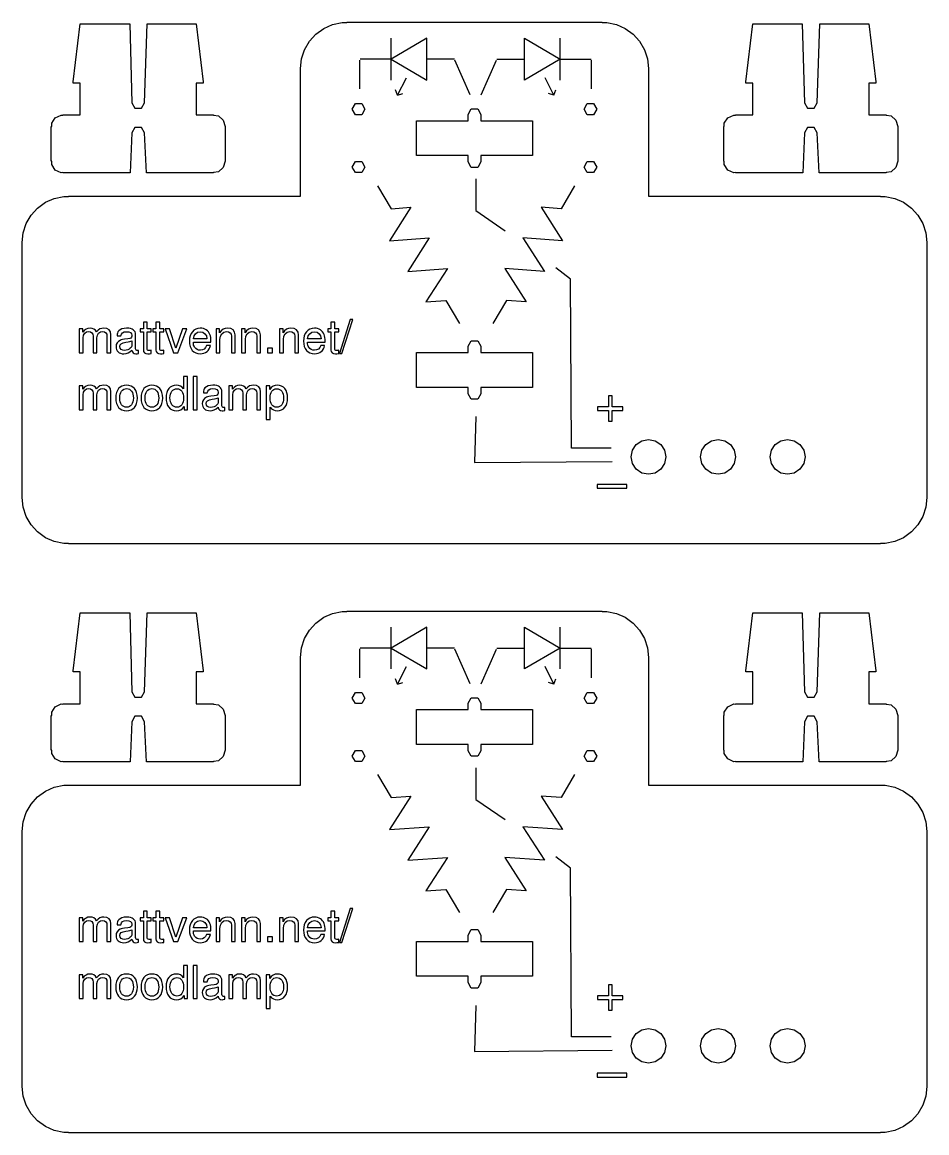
# Model space of a CAD drawing. Extents: x 11 to 174, y 91 to 289.
# Drawn here: x 11.1 to 89.1, y 192.8 to 288.6 of the extents above; entities that cross this region are included whole.
import ezdxf

# ---------------------------------------------------------------- set-up
doc = ezdxf.new("R2010")
doc.units = 0
doc.layers.add('Layer_1', color=7, linetype='CONTINUOUS')

msp = doc.modelspace()

# ---------------------------------------------------------------- linework, layer by layer
at = {"layer": 'Layer_1', "color": 7}
for points in [[(11.077781, 247.640584), (11.077781, 269.640596), (11.164782, 270.472587), (11.423783, 271.267579), (11.841782, 271.991592), (12.400782, 272.613581), (13.077783, 273.104592), (13.841781, 273.444588), (14.659782, 273.618589), (15.077781, 273.618589), (15.077781, 273.640602), (35.077782, 273.640588), (35.077782, 284.640589), (35.164782, 285.472588), (35.423782, 286.267588), (35.841782, 286.991587), (36.400782, 287.613588), (37.077782, 288.104587), (37.841782, 288.444589), (38.659782, 288.61859), (39.077782, 288.61859), (39.077782, 288.640575), (61.077782, 288.640589), (61.077782, 288.618604), (61.495782, 288.61859), (62.313782, 288.444589), (63.077782, 288.104587), (63.754782, 287.613588), (64.313782, 286.991587), (64.731782, 286.267588), (64.990782, 285.472588), (65.077782, 284.640589), (65.077782, 273.640588), (85.077783, 273.640588), (85.077783, 273.618575), (85.495782, 273.618589), (86.313783, 273.444588), (87.077781, 273.104592), (87.754782, 272.613581), (88.313782, 271.991592), (88.731781, 271.267579), (88.990782, 270.472587), (89.077783, 269.640596), (89.077783, 247.640584), (88.990782, 246.808592), (88.731781, 246.013601), (88.313782, 245.289588), (87.754782, 244.667598), (87.077781, 244.176588), (86.313783, 243.836595), (85.495782, 243.662577), (85.077783, 243.662577), (85.077783, 243.640563), (15.077781, 243.640592), (15.077781, 243.662605), (14.659782, 243.662577), (13.841781, 243.836595), (13.077783, 244.176588), (12.400782, 244.667598), (11.841782, 245.289588), (11.423783, 246.013601), (11.164782, 246.808592), (11.077781, 247.640584)], [(13.577782, 276.640588), (13.577782, 279.640587), (13.618783, 279.640587), (13.618783, 279.922589), (13.922781, 280.396587), (14.435782, 280.630589), (14.577782, 280.609592), (14.577782, 280.640588), (16.077782, 280.640588), (16.077782, 283.39059), (15.477781, 283.39059), (15.477781, 283.490589), (16.077782, 288.490588), (20.345781, 288.490588), (20.527783, 281.690587), (20.802781, 281.214589), (21.352781, 281.214589), (21.627781, 281.690587), (21.845781, 288.490588), (26.077782, 288.490588), (26.677782, 283.490589), (26.677782, 283.39059), (26.077782, 283.39059), (26.077782, 280.640588), (27.577782, 280.640588), (27.577782, 280.609589), (27.992782, 280.550587), (28.418782, 280.181588), (28.577782, 279.640587), (28.577782, 276.640588), (28.418782, 276.099587), (27.992782, 275.730588), (27.577782, 275.671589), (27.577782, 275.64059), (21.799781, 275.64059), (21.627781, 279.09059), (21.352781, 279.566589), (20.802781, 279.566589), (20.527783, 279.09059), (20.380782, 275.64059), (14.577782, 275.64059), (14.577782, 275.671589), (14.435782, 275.650592), (13.922781, 275.884588), (13.618783, 276.358588), (13.618783, 276.640588), (13.577782, 276.640588)], [(71.577782, 276.640588), (71.577782, 279.640587), (71.618782, 279.640587), (71.618782, 279.922589), (71.922782, 280.396587), (72.435782, 280.630589), (72.577782, 280.609592), (72.577782, 280.640588), (74.077782, 280.640588), (74.077782, 283.39059), (73.477782, 283.39059), (73.477782, 283.490589), (74.077782, 288.490588), (78.345784, 288.490588), (78.527783, 281.690587), (78.802783, 281.214589), (79.352783, 281.214589), (79.627781, 281.690587), (79.845783, 288.490588), (84.077782, 288.490588), (84.677783, 283.490589), (84.677783, 283.39059), (84.077782, 283.39059), (84.077782, 280.640588), (85.577782, 280.640588), (85.577782, 280.609589), (85.992781, 280.550587), (86.418781, 280.181588), (86.577782, 279.640587), (86.577782, 276.640588), (86.418781, 276.099587), (85.992781, 275.730588), (85.577782, 275.671589), (85.577782, 275.64059), (79.800783, 275.64059), (79.627781, 279.09059), (79.352783, 279.566589), (78.802783, 279.566589), (78.527783, 279.09059), (78.380782, 275.64059), (72.577782, 275.64059), (72.577782, 275.671589), (72.435782, 275.650592), (71.922782, 275.884588), (71.618782, 276.358588), (71.618782, 276.640588), (71.577782, 276.640588)], [(39.527782, 281.14059), (39.802782, 281.616589), (40.352782, 281.616589), (40.627782, 281.14059), (40.352782, 280.664588), (39.802782, 280.664588), (39.527782, 281.14059)], [(45.077782, 277.140589), (45.077782, 280.140589), (49.527782, 280.140589), (49.527782, 280.690589), (49.802782, 281.166588), (50.352782, 281.166588), (50.627782, 280.690589), (50.627782, 280.140589), (55.077782, 280.140589), (55.077782, 277.140589), (50.627782, 277.140589), (50.627782, 276.590589), (50.352782, 276.114588), (49.802782, 276.114588), (49.527782, 276.590589), (49.527782, 277.140589), (45.077782, 277.140589)], [(59.527782, 281.14059), (59.802782, 281.616589), (60.352782, 281.616589), (60.627782, 281.14059), (60.352782, 280.664588), (59.802782, 280.664588), (59.527782, 281.14059)], [(39.527782, 276.140589), (39.802782, 276.616587), (40.352782, 276.616587), (40.627782, 276.140589), (40.352782, 275.66459), (39.802782, 275.66459), (39.527782, 276.140589)], [(59.527782, 276.140589), (59.802782, 276.616587), (60.352782, 276.616587), (60.627782, 276.140589), (60.352782, 275.66459), (59.802782, 275.66459), (59.527782, 276.140589)], [(45.077782, 257.140579), (45.077782, 260.140601), (49.527782, 260.140601), (49.527782, 260.690596), (49.802782, 261.166592), (50.352782, 261.166592), (50.627782, 260.690596), (50.627782, 260.140601), (55.077782, 260.140601), (55.077782, 257.140579), (50.627782, 257.140579), (50.627782, 256.590584), (50.352782, 256.114588), (49.802782, 256.114588), (49.527782, 256.590584), (49.527782, 257.140579), (45.077782, 257.140579)], [(63.577782, 251.140591), (63.691782, 251.714574), (64.016782, 252.201577), (64.503782, 252.526584), (65.077782, 252.640602), (65.651782, 252.526584), (66.138782, 252.201577), (66.463782, 251.714574), (66.577782, 251.140591), (66.463782, 250.566579), (66.138782, 250.079576), (65.651782, 249.754597), (65.077782, 249.64058), (64.503782, 249.754597), (64.016782, 250.079576), (63.691782, 250.566579), (63.577782, 251.140591)], [(69.577782, 251.140591), (69.691782, 251.714574), (70.016782, 252.201577), (70.503782, 252.526584), (71.077782, 252.640602), (71.651782, 252.526584), (72.138782, 252.201577), (72.463782, 251.714574), (72.577782, 251.140591), (72.463782, 250.566579), (72.138782, 250.079576), (71.651782, 249.754597), (71.077782, 249.64058), (70.503782, 249.754597), (70.016782, 250.079576), (69.691782, 250.566579), (69.577782, 251.140591)], [(75.577782, 251.140591), (75.691782, 251.714574), (76.016782, 252.201577), (76.503782, 252.526584), (77.077782, 252.640602), (77.651782, 252.526584), (78.138782, 252.201577), (78.463783, 251.714574), (78.577781, 251.140591), (78.463783, 250.566579), (78.138782, 250.079576), (77.651782, 249.754597), (77.077782, 249.64058), (76.503782, 249.754597), (76.016782, 250.079576), (75.691782, 250.566579), (75.577782, 251.140591)], [(11.077781, 196.840584), (11.077781, 218.840596), (11.164782, 219.672587), (11.423783, 220.467579), (11.841782, 221.191592), (12.400782, 221.813581), (13.077783, 222.304592), (13.841781, 222.644588), (14.659782, 222.818589), (15.077781, 222.818589), (15.077781, 222.840602), (35.077782, 222.840588), (35.077782, 233.840589), (35.164782, 234.672588), (35.423782, 235.467588), (35.841782, 236.191587), (36.400782, 236.813588), (37.077782, 237.304587), (37.841782, 237.644589), (38.659782, 237.81859), (39.077782, 237.81859), (39.077782, 237.840575), (61.077782, 237.840589), (61.077782, 237.818604), (61.495782, 237.81859), (62.313782, 237.644589), (63.077782, 237.304587), (63.754782, 236.813588), (64.313782, 236.191587), (64.731782, 235.467588), (64.990782, 234.672588), (65.077782, 233.840589), (65.077782, 222.840588), (85.077783, 222.840588), (85.077783, 222.818575), (85.495782, 222.818589), (86.313783, 222.644588), (87.077781, 222.304592), (87.754782, 221.813581), (88.313782, 221.191592), (88.731781, 220.467579), (88.990782, 219.672587), (89.077783, 218.840596), (89.077783, 196.840584), (88.990782, 196.008592), (88.731781, 195.213601), (88.313782, 194.489588), (87.754782, 193.867598), (87.077781, 193.376588), (86.313783, 193.036595), (85.495782, 192.862577), (85.077783, 192.862577), (85.077783, 192.840563), (15.077781, 192.840592), (15.077781, 192.862605), (14.659782, 192.862577), (13.841781, 193.036595), (13.077783, 193.376588), (12.400782, 193.867598), (11.841782, 194.489588), (11.423783, 195.213601), (11.164782, 196.008592), (11.077781, 196.840584)], [(13.577782, 225.840588), (13.577782, 228.840587), (13.618783, 228.840587), (13.618783, 229.122589), (13.922781, 229.596587), (14.435782, 229.830589), (14.577782, 229.809592), (14.577782, 229.840588), (16.077782, 229.840588), (16.077782, 232.59059), (15.477781, 232.59059), (15.477781, 232.690589), (16.077782, 237.690588), (20.345781, 237.690588), (20.527783, 230.890587), (20.802781, 230.414589), (21.352781, 230.414589), (21.627781, 230.890587), (21.845781, 237.690588), (26.077782, 237.690588), (26.677782, 232.690589), (26.677782, 232.59059), (26.077782, 232.59059), (26.077782, 229.840588), (27.577782, 229.840588), (27.577782, 229.809589), (27.992782, 229.750587), (28.418782, 229.381588), (28.577782, 228.840587), (28.577782, 225.840588), (28.418782, 225.299587), (27.992782, 224.930588), (27.577782, 224.871589), (27.577782, 224.84059), (21.799781, 224.84059), (21.627781, 228.29059), (21.352781, 228.766589), (20.802781, 228.766589), (20.527783, 228.29059), (20.380782, 224.84059), (14.577782, 224.84059), (14.577782, 224.871589), (14.435782, 224.850592), (13.922781, 225.084588), (13.618783, 225.558588), (13.618783, 225.840588), (13.577782, 225.840588)], [(71.577782, 225.840588), (71.577782, 228.840587), (71.618782, 228.840587), (71.618782, 229.122589), (71.922782, 229.596587), (72.435782, 229.830589), (72.577782, 229.809592), (72.577782, 229.840588), (74.077782, 229.840588), (74.077782, 232.59059), (73.477782, 232.59059), (73.477782, 232.690589), (74.077782, 237.690588), (78.345784, 237.690588), (78.527783, 230.890587), (78.802783, 230.414589), (79.352783, 230.414589), (79.627781, 230.890587), (79.845783, 237.690588), (84.077782, 237.690588), (84.677783, 232.690589), (84.677783, 232.59059), (84.077782, 232.59059), (84.077782, 229.840588), (85.577782, 229.840588), (85.577782, 229.809589), (85.992781, 229.750587), (86.418781, 229.381588), (86.577782, 228.840587), (86.577782, 225.840588), (86.418781, 225.299587), (85.992781, 224.930588), (85.577782, 224.871589), (85.577782, 224.84059), (79.800783, 224.84059), (79.627781, 228.29059), (79.352783, 228.766589), (78.802783, 228.766589), (78.527783, 228.29059), (78.380782, 224.84059), (72.577782, 224.84059), (72.577782, 224.871589), (72.435782, 224.850592), (71.922782, 225.084588), (71.618782, 225.558588), (71.618782, 225.840588), (71.577782, 225.840588)], [(39.527782, 230.34059), (39.802782, 230.816589), (40.352782, 230.816589), (40.627782, 230.34059), (40.352782, 229.864588), (39.802782, 229.864588), (39.527782, 230.34059)], [(45.077782, 226.340589), (45.077782, 229.340589), (49.527782, 229.340589), (49.527782, 229.890589), (49.802782, 230.366588), (50.352782, 230.366588), (50.627782, 229.890589), (50.627782, 229.340589), (55.077782, 229.340589), (55.077782, 226.340589), (50.627782, 226.340589), (50.627782, 225.790589), (50.352782, 225.314588), (49.802782, 225.314588), (49.527782, 225.790589), (49.527782, 226.340589), (45.077782, 226.340589)], [(59.527782, 230.34059), (59.802782, 230.816589), (60.352782, 230.816589), (60.627782, 230.34059), (60.352782, 229.864588), (59.802782, 229.864588), (59.527782, 230.34059)], [(39.527782, 225.340589), (39.802782, 225.816587), (40.352782, 225.816587), (40.627782, 225.340589), (40.352782, 224.86459), (39.802782, 224.86459), (39.527782, 225.340589)], [(59.527782, 225.340589), (59.802782, 225.816587), (60.352782, 225.816587), (60.627782, 225.340589), (60.352782, 224.86459), (59.802782, 224.86459), (59.527782, 225.340589)], [(45.077782, 206.340579), (45.077782, 209.340601), (49.527782, 209.340601), (49.527782, 209.890596), (49.802782, 210.366592), (50.352782, 210.366592), (50.627782, 209.890596), (50.627782, 209.340601), (55.077782, 209.340601), (55.077782, 206.340579), (50.627782, 206.340579), (50.627782, 205.790584), (50.352782, 205.314588), (49.802782, 205.314588), (49.527782, 205.790584), (49.527782, 206.340579), (45.077782, 206.340579)], [(63.577782, 200.340591), (63.691782, 200.914574), (64.016782, 201.401577), (64.503782, 201.726584), (65.077782, 201.840602), (65.651782, 201.726584), (66.138782, 201.401577), (66.463782, 200.914574), (66.577782, 200.340591), (66.463782, 199.766579), (66.138782, 199.279576), (65.651782, 198.954597), (65.077782, 198.84058), (64.503782, 198.954597), (64.016782, 199.279576), (63.691782, 199.766579), (63.577782, 200.340591)], [(69.577782, 200.340591), (69.691782, 200.914574), (70.016782, 201.401577), (70.503782, 201.726584), (71.077782, 201.840602), (71.651782, 201.726584), (72.138782, 201.401577), (72.463782, 200.914574), (72.577782, 200.340591), (72.463782, 199.766579), (72.138782, 199.279576), (71.651782, 198.954597), (71.077782, 198.84058), (70.503782, 198.954597), (70.016782, 199.279576), (69.691782, 199.766579), (69.577782, 200.340591)], [(75.577782, 200.340591), (75.691782, 200.914574), (76.016782, 201.401577), (76.503782, 201.726584), (77.077782, 201.840602), (77.651782, 201.726584), (78.138782, 201.401577), (78.463783, 200.914574), (78.577781, 200.340591), (78.463783, 199.766579), (78.138782, 199.279576), (77.651782, 198.954597), (77.077782, 198.84058), (76.503782, 198.954597), (76.016782, 199.279576), (75.691782, 199.766579), (75.577782, 200.340591)]]:
    msp.add_lwpolyline(points, dxfattribs=at)
at = {"layer": 'Layer_1', "color": 5}
for points in [[(42.892876, 283.647657), (42.892876, 287.265334)], [(45.965966, 283.647657), (45.965966, 287.265334), (42.892876, 285.456496), (45.965966, 283.647657), (45.965966, 283.647657)], [(54.394535, 283.647657), (54.394535, 287.265334), (57.467625, 285.456496), (54.394535, 283.647657), (54.394535, 283.647657)], [(57.467625, 283.647657), (57.467625, 287.265334)], [(40.193268, 282.879787), (40.193268, 285.373336)], [(42.892876, 285.456496), (40.211997, 285.456496)], [(48.36411, 285.456496), (45.965966, 285.456496)], [(49.702007, 282.362536), (48.390006, 285.355737)], [(50.658495, 282.362536), (51.970495, 285.355737)], [(51.996392, 285.456496), (54.394535, 285.456496)], [(57.467625, 285.456496), (60.148505, 285.456496)], [(60.167233, 282.879787), (60.167233, 285.373336)], [(43.433016, 282.344547), (44.201289, 283.85191)], [(56.927486, 282.344547), (56.159213, 283.85191)], [(43.433016, 282.344547), (43.279362, 282.796755)], [(56.927486, 282.344547), (57.08114, 282.796755)], [(43.433016, 282.344547), (43.893979, 282.495282)], [(56.927486, 282.344547), (56.466522, 282.495282)], [(50.18293, 275.125514), (50.18293, 272.403323), (52.710678, 270.653345)], [(41.707896, 274.537573), (42.885805, 272.556486), (44.597803, 272.680586), (42.744349, 269.790934), (46.168347, 270.039138), (44.314892, 267.149488), (47.738892, 267.397689), (45.885437, 264.508039), (47.597437, 264.632142), (48.775346, 262.651055)], [(58.714631, 274.537573), (57.536722, 272.556486), (55.824724, 272.680586), (57.678178, 269.790934), (54.25418, 270.039138), (56.107635, 267.149488), (52.683635, 267.397689), (54.53709, 264.508039), (52.82509, 264.632142), (51.647181, 262.651055)], [(61.849457, 251.908565), (58.446721, 251.908565), (58.349498, 266.472841), (57.085625, 267.445051)], [(22.186553, 262.188236), (21.848437, 262.188236), (21.848437, 262.754385), (21.522117, 262.754385), (21.522117, 262.188236), (21.242974, 262.188236), (21.242974, 261.92089), (21.522117, 261.92089), (21.522117, 260.363985)], [(23.276951, 262.188236), (22.938835, 262.188236), (22.938835, 262.754385), (22.612515, 262.754385), (22.612515, 262.188236), (22.333372, 262.188236), (22.333372, 261.92089), (22.612515, 261.92089), (22.612515, 260.363985)], [(38.365912, 262.188236), (38.027797, 262.188236), (38.027797, 262.754385), (37.701476, 262.754385), (37.701476, 262.188236), (37.422334, 262.188236), (37.422334, 261.92089), (37.701476, 261.92089), (37.701476, 260.363985)], [(39.358021, 262.994209), (38.426238, 260.04946), (38.642474, 260.04946), (39.574258, 262.994209), (39.358021, 262.994209)], [(15.995794, 262.188236), (15.995794, 260.12809), (16.326046, 260.12809), (16.326046, 261.421579)], [(16.298525, 261.897299), (16.298525, 262.188236), (15.995794, 262.188236)], [(17.190993, 261.547388), (17.190993, 260.12809), (17.521245, 260.12809), (17.521245, 261.421579)], [(18.386192, 261.547388), (18.386192, 260.12809), (18.716445, 260.12809), (18.716445, 261.6732)], [(19.255009, 261.578831), (19.585262, 261.578831)], [(20.52884, 261.637804), (20.52884, 261.551311)], [(20.855161, 260.474058), (20.855161, 261.684983)], [(21.848437, 260.509454), (21.848437, 261.92089), (22.186553, 261.92089), (22.186553, 262.188236)], [(22.938835, 260.509454), (22.938835, 261.92089), (23.276951, 261.92089), (23.276951, 262.188236)], [(24.489228, 260.12809), (25.279475, 262.188236), (24.909907, 262.188236), (24.328033, 260.517317), (23.777613, 262.188236), (23.408044, 262.188236), (24.131454, 260.12809), (24.489228, 260.12809)], [(27.798203, 262.188236), (27.798203, 260.12809), (28.128455, 260.12809), (28.128455, 261.264317)], [(28.100934, 261.842257), (28.100934, 262.188236), (27.798203, 262.188236)], [(29.11135, 261.555254), (29.11135, 260.12809), (29.437671, 260.12809), (29.437671, 261.684994)], [(29.986678, 262.188236), (29.986678, 260.12809), (30.316931, 260.12809), (30.316931, 261.264317)], [(30.28941, 261.842257), (30.28941, 262.188236), (29.986678, 262.188236)], [(31.299825, 261.555254), (31.299825, 260.12809), (31.626146, 260.12809), (31.626146, 261.684994)], [(33.265552, 262.188236), (33.265552, 260.12809), (33.595805, 260.12809), (33.595805, 261.264317)], [(33.568284, 261.842257), (33.568284, 262.188236), (33.265552, 262.188236)], [(34.578699, 261.555254), (34.578699, 260.12809), (34.90502, 260.12809), (34.90502, 261.684994)], [(38.027797, 260.509454), (38.027797, 261.92089), (38.365912, 261.92089), (38.365912, 262.188236)], [(20.52884, 261.146356), (20.52884, 260.776789)], [(25.833827, 261.048078), (27.351416, 261.048078)], [(26.997574, 261.315421), (25.841691, 261.315421)], [(27.308169, 260.753212), (26.977916, 260.753212)], [(35.678126, 261.048078), (37.195715, 261.048078)], [(36.841873, 261.315421), (35.68599, 261.315421)], [(37.152468, 260.753212), (36.822215, 260.753212)], [(21.102851, 260.073037), (21.102851, 260.320726)], [(22.186553, 260.06518), (22.186553, 260.340389)], [(23.276951, 260.06518), (23.276951, 260.340389)], [(32.650875, 260.536974), (32.241991, 260.536974), (32.241991, 260.12809), (32.650875, 260.12809), (32.650875, 260.536974)], [(38.365912, 260.06518), (38.365912, 260.340389)], [(25.322538, 258.079738), (24.996218, 258.079738), (24.996218, 257.014281)], [(25.031602, 255.484899), (25.031602, 255.213619), (25.322538, 255.213619), (25.322538, 258.079738)], [(26.162483, 258.079738), (25.83223, 258.079738), (25.83223, 255.213619), (26.162483, 255.213619), (26.162483, 258.079738)], [(15.995794, 257.273765), (15.995794, 255.213619), (16.326046, 255.213619), (16.326046, 256.507108)], [(16.298525, 256.982828), (16.298525, 257.273765), (15.995794, 257.273765)], [(18.386192, 256.632917), (18.386192, 255.213619), (18.716445, 255.213619), (18.716445, 256.758729)], [(28.295978, 255.559587), (28.295978, 256.770512)], [(28.903959, 257.273765), (28.903959, 255.213619), (29.234212, 255.213619), (29.234212, 256.507108)], [(29.206691, 256.982828), (29.206691, 257.273765), (28.903959, 257.273765)], [(31.294358, 256.632917), (31.294358, 255.213619), (31.62461, 255.213619), (31.62461, 256.758729)], [(32.422659, 256.963171), (32.422659, 257.273765), (32.119928, 257.273765), (32.119928, 254.356535)], [(17.190993, 256.632917), (17.190993, 255.213619), (17.521245, 255.213619), (17.521245, 256.507108)], [(26.695826, 256.66436), (27.026078, 256.66436)], [(27.969657, 256.723333), (27.969657, 256.63684)], [(27.969657, 256.231885), (27.969657, 255.862318)], [(30.099159, 256.632917), (30.099159, 255.213619), (30.429411, 255.213619), (30.429411, 256.507108)], [(62.871471, 255.464224), (61.936751, 255.464224), (61.936751, 256.398944), (61.620662, 256.398944), (61.620662, 255.464224), (60.685942, 255.464224), (60.685942, 255.148135), (61.620662, 255.148135), (61.620662, 254.213415), (61.936751, 254.213415), (61.936751, 255.148135), (62.871471, 255.148135), (62.871471, 255.464224)], [(28.543667, 255.158566), (28.543667, 255.406255)], [(32.119928, 254.356535), (32.45018, 254.356535), (32.45018, 255.429855)], [(50.18293, 254.630754), (50.08571, 250.658688), (61.946677, 250.755908)], [(63.199178, 248.771194), (60.649357, 248.771194), (60.649357, 248.446074), (63.199178, 248.446074), (63.199178, 248.771194)], [(42.892876, 232.847657), (42.892876, 236.465334)], [(45.965966, 232.847657), (45.965966, 236.465334), (42.892876, 234.656496), (45.965966, 232.847657), (45.965966, 232.847657)], [(54.394535, 232.847657), (54.394535, 236.465334), (57.467625, 234.656496), (54.394535, 232.847657), (54.394535, 232.847657)], [(57.467625, 232.847657), (57.467625, 236.465334)], [(40.193268, 232.079787), (40.193268, 234.573336)], [(42.892876, 234.656496), (40.211997, 234.656496)], [(48.36411, 234.656496), (45.965966, 234.656496)], [(49.702007, 231.562536), (48.390006, 234.555737)], [(50.658495, 231.562536), (51.970495, 234.555737)], [(51.996392, 234.656496), (54.394535, 234.656496)], [(57.467625, 234.656496), (60.148505, 234.656496)], [(60.167233, 232.079787), (60.167233, 234.573336)], [(43.433016, 231.544547), (44.201289, 233.05191)], [(56.927486, 231.544547), (56.159213, 233.05191)], [(43.433016, 231.544547), (43.279362, 231.996755)], [(56.927486, 231.544547), (57.08114, 231.996755)], [(43.433016, 231.544547), (43.893979, 231.695282)], [(56.927486, 231.544547), (56.466522, 231.695282)], [(50.18293, 224.325514), (50.18293, 221.603323), (52.710678, 219.853345)], [(41.707896, 223.737573), (42.885805, 221.756486), (44.597803, 221.880586), (42.744349, 218.990934), (46.168347, 219.239138), (44.314892, 216.349488), (47.738892, 216.597689), (45.885437, 213.708039), (47.597437, 213.832142), (48.775346, 211.851055)], [(58.714631, 223.737573), (57.536722, 221.756486), (55.824724, 221.880586), (57.678178, 218.990934), (54.25418, 219.239138), (56.107635, 216.349488), (52.683635, 216.597689), (54.53709, 213.708039), (52.82509, 213.832142), (51.647181, 211.851055)], [(61.849457, 201.108565), (58.446721, 201.108565), (58.349498, 215.672841), (57.085625, 216.645051)], [(22.186553, 211.388236), (21.848437, 211.388236), (21.848437, 211.954385), (21.522117, 211.954385), (21.522117, 211.388236), (21.242974, 211.388236), (21.242974, 211.12089), (21.522117, 211.12089), (21.522117, 209.563985)], [(23.276951, 211.388236), (22.938835, 211.388236), (22.938835, 211.954385), (22.612515, 211.954385), (22.612515, 211.388236), (22.333372, 211.388236), (22.333372, 211.12089), (22.612515, 211.12089), (22.612515, 209.563985)], [(38.365912, 211.388236), (38.027797, 211.388236), (38.027797, 211.954385), (37.701476, 211.954385), (37.701476, 211.388236), (37.422334, 211.388236), (37.422334, 211.12089), (37.701476, 211.12089), (37.701476, 209.563985)], [(39.358021, 212.194209), (38.426238, 209.24946), (38.642474, 209.24946), (39.574258, 212.194209), (39.358021, 212.194209)], [(15.995794, 211.388236), (15.995794, 209.32809), (16.326046, 209.32809), (16.326046, 210.621579)], [(16.298525, 211.097299), (16.298525, 211.388236), (15.995794, 211.388236)], [(18.386192, 210.747388), (18.386192, 209.32809), (18.716445, 209.32809), (18.716445, 210.8732)], [(19.255009, 210.778831), (19.585262, 210.778831)], [(20.52884, 210.837804), (20.52884, 210.751311)], [(20.855161, 209.674058), (20.855161, 210.884983)], [(21.848437, 209.709454), (21.848437, 211.12089), (22.186553, 211.12089), (22.186553, 211.388236)], [(22.938835, 209.709454), (22.938835, 211.12089), (23.276951, 211.12089), (23.276951, 211.388236)], [(24.489228, 209.32809), (25.279475, 211.388236), (24.909907, 211.388236), (24.328033, 209.717317), (23.777613, 211.388236), (23.408044, 211.388236), (24.131454, 209.32809), (24.489228, 209.32809)], [(27.798203, 211.388236), (27.798203, 209.32809), (28.128455, 209.32809), (28.128455, 210.464317)], [(28.100934, 211.042257), (28.100934, 211.388236), (27.798203, 211.388236)], [(29.11135, 210.755254), (29.11135, 209.32809), (29.437671, 209.32809), (29.437671, 210.884994)], [(29.986678, 211.388236), (29.986678, 209.32809), (30.316931, 209.32809), (30.316931, 210.464317)], [(30.28941, 211.042257), (30.28941, 211.388236), (29.986678, 211.388236)], [(31.299825, 210.755254), (31.299825, 209.32809), (31.626146, 209.32809), (31.626146, 210.884994)], [(33.265552, 211.388236), (33.265552, 209.32809), (33.595805, 209.32809), (33.595805, 210.464317)], [(33.568284, 211.042257), (33.568284, 211.388236), (33.265552, 211.388236)], [(34.578699, 210.755254), (34.578699, 209.32809), (34.90502, 209.32809), (34.90502, 210.884994)], [(38.027797, 209.709454), (38.027797, 211.12089), (38.365912, 211.12089), (38.365912, 211.388236)], [(17.190993, 210.747388), (17.190993, 209.32809), (17.521245, 209.32809), (17.521245, 210.621579)], [(20.52884, 210.346356), (20.52884, 209.976789)], [(25.833827, 210.248078), (27.351416, 210.248078)], [(26.997574, 210.515421), (25.841691, 210.515421)], [(27.308169, 209.953212), (26.977916, 209.953212)], [(35.678126, 210.248078), (37.195715, 210.248078)], [(36.841873, 210.515421), (35.68599, 210.515421)], [(37.152468, 209.953212), (36.822215, 209.953212)], [(21.102851, 209.273037), (21.102851, 209.520726)], [(22.186553, 209.26518), (22.186553, 209.540389)], [(23.276951, 209.26518), (23.276951, 209.540389)], [(32.650875, 209.736974), (32.241991, 209.736974), (32.241991, 209.32809), (32.650875, 209.32809), (32.650875, 209.736974)], [(38.365912, 209.26518), (38.365912, 209.540389)], [(25.322538, 207.279738), (24.996218, 207.279738), (24.996218, 206.214281)], [(25.031602, 204.684899), (25.031602, 204.413619), (25.322538, 204.413619), (25.322538, 207.279738)], [(26.162483, 207.279738), (25.83223, 207.279738), (25.83223, 204.413619), (26.162483, 204.413619), (26.162483, 207.279738)], [(15.995794, 206.473765), (15.995794, 204.413619), (16.326046, 204.413619), (16.326046, 205.707108)], [(16.298525, 206.182828), (16.298525, 206.473765), (15.995794, 206.473765)], [(28.295978, 204.759587), (28.295978, 205.970512)], [(28.903959, 206.473765), (28.903959, 204.413619), (29.234212, 204.413619), (29.234212, 205.707108)], [(29.206691, 206.182828), (29.206691, 206.473765), (28.903959, 206.473765)], [(32.422659, 206.163171), (32.422659, 206.473765), (32.119928, 206.473765), (32.119928, 203.556535)], [(17.190993, 205.832917), (17.190993, 204.413619), (17.521245, 204.413619), (17.521245, 205.707108)], [(18.386192, 205.832917), (18.386192, 204.413619), (18.716445, 204.413619), (18.716445, 205.958729)], [(26.695826, 205.86436), (27.026078, 205.86436)], [(27.969657, 205.923333), (27.969657, 205.83684)], [(27.969657, 205.431885), (27.969657, 205.062318)], [(30.099159, 205.832917), (30.099159, 204.413619), (30.429411, 204.413619), (30.429411, 205.707108)], [(31.294358, 205.832917), (31.294358, 204.413619), (31.62461, 204.413619), (31.62461, 205.958729)], [(62.871471, 204.664224), (61.936751, 204.664224), (61.936751, 205.598944), (61.620662, 205.598944), (61.620662, 204.664224), (60.685942, 204.664224), (60.685942, 204.348135), (61.620662, 204.348135), (61.620662, 203.413415), (61.936751, 203.413415), (61.936751, 204.348135), (62.871471, 204.348135), (62.871471, 204.664224)], [(28.543667, 204.358566), (28.543667, 204.606255)], [(32.119928, 203.556535), (32.45018, 203.556535), (32.45018, 204.629855)], [(50.18293, 203.830754), (50.08571, 199.858688), (61.946677, 199.955908)], [(63.199178, 197.971194), (60.649357, 197.971194), (60.649357, 197.646074), (63.199178, 197.646074), (63.199178, 197.971194)]]:
    msp.add_lwpolyline(points, dxfattribs=at)
for points in [[(16.931509, 262.247209), (16.656299, 262.247209), (16.475446, 262.144988), (16.298525, 261.897299)], [(16.326046, 261.421579), (16.326046, 261.720379), (16.542283, 261.960206), (16.80963, 261.960206)], [(16.80963, 261.960206), (17.053387, 261.960206), (17.190993, 261.810806), (17.190993, 261.547388)], [(17.485861, 261.932684), (17.363982, 262.152851), (17.198856, 262.247209), (16.931509, 262.247209)], [(18.118845, 262.247209), (17.843635, 262.247209), (17.678508, 262.164648), (17.485861, 261.932684)], [(17.521245, 261.421579), (17.521245, 261.720379), (17.737482, 261.960206), (18.004829, 261.960206)], [(18.004829, 261.960206), (18.244655, 261.960206), (18.386192, 261.806875), (18.386192, 261.547388)], [(18.716445, 261.6732), (18.716445, 262.042767), (18.504139, 262.247209), (18.118845, 262.247209)], [(19.396546, 262.007374), (19.302188, 261.901222), (19.262872, 261.783273), (19.255009, 261.578831)], [(20.080641, 262.247198), (19.781841, 262.247198), (19.534151, 262.160705), (19.396546, 262.007374)], [(19.585262, 261.578831), (19.612783, 261.830452), (19.762183, 261.944467), (20.068846, 261.944467)], [(20.068846, 261.944467), (20.363714, 261.944467), (20.52884, 261.834383), (20.52884, 261.637804)], [(20.855161, 261.684983), (20.855161, 262.050619), (20.587813, 262.247198), (20.080641, 262.247198)], [(20.52884, 261.551311), (20.52884, 261.413705), (20.446277, 261.354732), (20.186793, 261.323279)], [(26.435359, 262.247209), (25.861349, 262.247209), (25.49178, 261.806872), (25.49178, 261.130642)], [(25.841691, 261.315427), (25.869213, 261.696788), (26.101175, 261.944478), (26.431427, 261.944478)], [(26.431427, 261.944478), (26.753816, 261.944478), (27.001506, 261.677132), (27.001506, 261.339015)], [(27.268853, 261.704654), (27.13518, 262.042767), (26.820653, 262.247209), (26.435359, 262.247209)], [(27.351416, 261.048078), (27.351416, 261.362606), (27.327828, 261.551323), (27.268853, 261.704654)], [(28.785029, 262.247209), (28.478366, 262.247209), (28.281787, 262.129263), (28.100934, 261.842257)], [(28.128455, 261.264317), (28.128455, 261.684994), (28.348624, 261.960206), (28.686739, 261.960206)], [(28.686739, 261.960206), (28.946223, 261.960206), (29.11135, 261.802941), (29.11135, 261.555254)], [(29.437671, 261.684994), (29.437671, 262.027042), (29.182118, 262.247209), (28.785029, 262.247209)], [(30.973504, 262.247209), (30.666842, 262.247209), (30.470262, 262.129263), (30.28941, 261.842257)], [(30.316931, 261.264317), (30.316931, 261.684994), (30.537099, 261.960206), (30.875215, 261.960206)], [(30.875215, 261.960206), (31.134699, 261.960206), (31.299825, 261.802941), (31.299825, 261.555254)], [(31.626146, 261.684994), (31.626146, 262.027042), (31.370593, 262.247209), (30.973504, 262.247209)], [(34.252378, 262.247209), (33.945715, 262.247209), (33.749136, 262.129263), (33.568284, 261.842257)], [(33.595805, 261.264317), (33.595805, 261.684994), (33.815973, 261.960206), (34.154089, 261.960206)], [(34.154089, 261.960206), (34.413572, 261.960206), (34.578699, 261.802941), (34.578699, 261.555254)], [(34.90502, 261.684994), (34.90502, 262.027042), (34.649467, 262.247209), (34.252378, 262.247209)], [(36.279658, 262.247209), (35.705648, 262.247209), (35.336079, 261.806872), (35.336079, 261.130642)], [(35.68599, 261.315427), (35.713512, 261.696788), (35.945474, 261.944478), (36.275726, 261.944478)], [(36.275726, 261.944478), (36.598115, 261.944478), (36.845805, 261.677132), (36.845805, 261.339015)], [(37.113152, 261.704654), (36.979478, 262.042767), (36.664952, 262.247209), (36.279658, 262.247209)], [(37.195715, 261.048078), (37.195715, 261.362606), (37.172127, 261.551323), (37.113152, 261.704654)], [(19.526288, 261.197467), (19.286462, 261.09918), (19.164583, 260.914395), (19.164583, 260.647046)], [(19.164583, 260.647046), (19.164583, 260.273547), (19.424068, 260.037652), (19.840814, 260.037652)], [(19.50663, 260.654911), (19.50663, 260.871147), (19.652099, 260.981231), (20.002009, 261.032341)], [(19.911583, 260.324658), (19.65603, 260.324658), (19.50663, 260.446538), (19.50663, 260.654911)], [(20.186793, 261.323279), (19.722867, 261.264305), (19.652098, 261.248577), (19.526288, 261.197467)], [(20.002009, 261.032341), (20.347987, 261.07952), (20.418756, 261.095246), (20.52884, 261.146356)], [(20.52884, 260.776789), (20.52884, 260.666705), (20.497387, 260.59987), (20.399098, 260.509443)], [(25.49178, 261.130642), (25.49178, 260.454412), (25.849554, 260.037663), (26.427495, 260.037663)], [(25.943912, 260.607744), (25.86528, 260.72569), (25.837759, 260.843636), (25.833827, 261.048078)], [(26.43929, 260.340394), (26.230917, 260.340394), (26.053996, 260.434753), (25.943912, 260.607744)], [(26.427495, 260.037663), (26.899284, 260.037663), (27.225606, 260.305012), (27.308169, 260.753212)], [(26.977916, 260.753212), (26.88749, 260.481932), (26.702706, 260.340394), (26.43929, 260.340394)], [(27.001506, 261.339015), (27.001506, 261.331141), (27.001506, 261.323295), (26.997574, 261.315421)], [(35.336079, 261.130642), (35.336079, 260.454412), (35.693853, 260.037663), (36.271795, 260.037663)], [(35.788211, 260.607744), (35.709579, 260.72569), (35.682058, 260.843636), (35.678126, 261.048078)], [(36.283589, 260.340394), (36.075216, 260.340394), (35.898295, 260.434753), (35.788211, 260.607744)], [(36.271795, 260.037663), (36.743583, 260.037663), (37.069905, 260.305012), (37.152468, 260.753212)], [(36.822215, 260.753212), (36.731789, 260.481932), (36.547005, 260.340394), (36.283589, 260.340394)], [(36.845805, 261.339015), (36.845805, 261.331141), (36.845805, 261.323295), (36.841873, 261.315421)], [(19.840814, 260.037652), (20.100298, 260.037652), (20.308672, 260.128079), (20.540635, 260.340383)], [(20.399098, 260.509443), (20.265425, 260.387562), (20.10423, 260.324658), (19.911583, 260.324658)], [(20.540635, 260.340383), (20.564223, 260.13201), (20.666446, 260.037652), (20.878751, 260.037652)], [(21.032082, 260.312864), (20.918066, 260.312864), (20.855161, 260.371837), (20.855161, 260.474058)], [(20.878751, 260.037652), (20.945587, 260.037652), (20.996698, 260.045526), (21.102851, 260.073037)], [(21.102851, 260.320738), (21.067466, 260.312864), (21.05174, 260.312864), (21.032082, 260.312864)], [(21.522117, 260.363985), (21.522117, 260.155612), (21.663654, 260.037663), (21.919206, 260.037663)], [(22.02929, 260.324669), (21.887753, 260.324669), (21.848437, 260.363985), (21.848437, 260.509454)], [(21.919206, 260.037663), (21.997837, 260.037663), (22.076469, 260.045537), (22.186553, 260.06518)], [(22.186553, 260.340389), (22.143306, 260.328592), (22.092195, 260.324669), (22.02929, 260.324669)], [(22.612515, 260.363985), (22.612515, 260.155612), (22.754052, 260.037663), (23.009604, 260.037663)], [(23.119688, 260.324669), (22.978151, 260.324669), (22.938835, 260.363985), (22.938835, 260.509454)], [(23.009604, 260.037663), (23.088235, 260.037663), (23.166867, 260.045537), (23.276951, 260.06518)], [(23.276951, 260.340389), (23.233704, 260.328592), (23.182593, 260.324669), (23.119688, 260.324669)], [(37.701476, 260.363985), (37.701476, 260.155612), (37.843013, 260.037663), (38.098565, 260.037663)], [(38.208649, 260.324669), (38.067112, 260.324669), (38.027797, 260.363985), (38.027797, 260.509454)], [(38.098565, 260.037663), (38.177196, 260.037663), (38.255828, 260.045537), (38.365912, 260.06518)], [(38.365912, 260.340389), (38.322665, 260.328592), (38.271554, 260.324669), (38.208649, 260.324669)], [(16.931509, 257.332738), (16.656299, 257.332738), (16.475446, 257.230517), (16.298525, 256.982828)], [(16.326046, 256.507108), (16.326046, 256.805908), (16.542283, 257.045735), (16.80963, 257.045735)], [(16.80963, 257.045735), (17.053387, 257.045735), (17.190993, 256.896335), (17.190993, 256.632917)], [(17.485861, 257.018213), (17.363982, 257.23838), (17.198856, 257.332738), (16.931509, 257.332738)], [(18.118845, 257.332738), (17.843635, 257.332738), (17.678508, 257.250177), (17.485861, 257.018213)], [(17.521245, 256.507108), (17.521245, 256.805908), (17.737482, 257.045735), (18.004829, 257.045735)], [(18.004829, 257.045735), (18.244655, 257.045735), (18.386192, 256.892404), (18.386192, 256.632917)], [(18.716445, 256.758729), (18.716445, 257.128296), (18.504139, 257.332738), (18.118845, 257.332738)], [(20.068846, 257.332738), (19.490905, 257.332738), (19.140994, 256.919923), (19.140994, 256.227965)], [(19.48304, 256.227965), (19.48304, 256.723344), (19.707141, 257.030007), (20.072777, 257.030007)], [(21.004561, 256.21224), (21.004561, 256.923855), (20.662513, 257.332738), (20.068846, 257.332738)], [(20.072777, 257.030007), (20.442345, 257.030007), (20.662514, 256.727276), (20.662514, 256.216171)], [(22.257321, 257.332738), (21.67938, 257.332738), (21.329469, 256.919923), (21.329469, 256.227965)], [(21.671517, 256.227965), (21.671517, 256.723344), (21.895617, 257.030007), (22.261253, 257.030007)], [(23.193037, 256.21224), (23.193037, 256.923855), (22.850989, 257.332738), (22.257321, 257.332738)], [(22.261253, 257.030007), (22.630821, 257.030007), (22.850989, 256.727276), (22.850989, 256.216171)], [(24.363234, 257.332738), (23.82854, 257.332738), (23.478629, 256.904198), (23.478629, 256.247625)], [(23.820676, 256.227965), (23.820676, 256.707619), (24.060502, 257.026075), (24.418276, 257.026075)], [(24.996218, 257.014281), (24.858613, 257.222655), (24.638444, 257.332738), (24.363234, 257.332738)], [(24.418276, 257.026075), (24.772117, 257.026075), (24.996218, 256.71155), (24.996218, 256.220102)], [(26.837363, 257.092903), (26.743005, 256.986751), (26.703689, 256.868802), (26.695826, 256.66436)], [(27.521457, 257.332727), (27.222657, 257.332727), (26.974968, 257.246234), (26.837363, 257.092903)], [(27.026078, 256.66436), (27.053598, 256.915981), (27.203, 257.029996), (27.509662, 257.029996)], [(27.509662, 257.029996), (27.80453, 257.029996), (27.969657, 256.919912), (27.969657, 256.723333)], [(28.295978, 256.770512), (28.295978, 257.136148), (28.02863, 257.332727), (27.521457, 257.332727)], [(29.839674, 257.332738), (29.564464, 257.332738), (29.383611, 257.230517), (29.206691, 256.982828)], [(29.234212, 256.507108), (29.234212, 256.805908), (29.450449, 257.045735), (29.717796, 257.045735)], [(29.717796, 257.045735), (29.961553, 257.045735), (30.099159, 256.896335), (30.099159, 256.632917)], [(30.394027, 257.018213), (30.272148, 257.23838), (30.107021, 257.332738), (29.839674, 257.332738)], [(31.027011, 257.332738), (30.751801, 257.332738), (30.586674, 257.250177), (30.394027, 257.018213)], [(30.429411, 256.507108), (30.429411, 256.805908), (30.645648, 257.045735), (30.912995, 257.045735)], [(30.912995, 257.045735), (31.152821, 257.045735), (31.294358, 256.892404), (31.294358, 256.632917)], [(31.62461, 256.758729), (31.62461, 257.128296), (31.412305, 257.332738), (31.027011, 257.332738)], [(33.079233, 257.332738), (32.800091, 257.332738), (32.575991, 257.206929), (32.422659, 256.963171)], [(32.45018, 256.227965), (32.45018, 256.71155), (32.678212, 257.026075), (33.02419, 257.026075)], [(33.02419, 257.026075), (33.385895, 257.026075), (33.62179, 256.707619), (33.62179, 256.216171)], [(33.963837, 256.208308), (33.963837, 256.900266), (33.625721, 257.332738), (33.079233, 257.332738)], [(19.140994, 256.227965), (19.140994, 255.53601), (19.486973, 255.123192), (20.072777, 255.123192)], [(20.072777, 255.425923), (19.707141, 255.425923), (19.48304, 255.728658), (19.48304, 256.227965)], [(20.662514, 256.216171), (20.662514, 255.732589), (20.434482, 255.425923), (20.072777, 255.425923)], [(20.072777, 255.123192), (20.650718, 255.123192), (21.004561, 255.53601), (21.004561, 256.21224)], [(21.329469, 256.227965), (21.329469, 255.53601), (21.675449, 255.123192), (22.261253, 255.123192)], [(22.261253, 255.425923), (21.895617, 255.425923), (21.671517, 255.728658), (21.671517, 256.227965)], [(22.850989, 256.216171), (22.850989, 255.732589), (22.622958, 255.425923), (22.261253, 255.425923)], [(22.261253, 255.123192), (22.839194, 255.123192), (23.193037, 255.53601), (23.193037, 256.21224)], [(23.478629, 256.247625), (23.478629, 255.551735), (23.820677, 255.123192), (24.375028, 255.123192)], [(24.422207, 255.429855), (24.060502, 255.429855), (23.820676, 255.748314), (23.820676, 256.227965)], [(24.996218, 256.220102), (24.996218, 255.744383), (24.768186, 255.429855), (24.422207, 255.429855)], [(26.967105, 256.282996), (26.727279, 256.184709), (26.6054, 255.999924), (26.6054, 255.732575)], [(26.947447, 255.74044), (26.947447, 255.956676), (27.092915, 256.06676), (27.442825, 256.11787)], [(27.62761, 256.408808), (27.163684, 256.349834), (27.092915, 256.334106), (26.967105, 256.282996)], [(27.442825, 256.11787), (27.788804, 256.165049), (27.859573, 256.180775), (27.969657, 256.231885)], [(27.969657, 256.63684), (27.969657, 256.499234), (27.887093, 256.440261), (27.62761, 256.408808)], [(27.969657, 255.862318), (27.969657, 255.752234), (27.938204, 255.685396), (27.839915, 255.594972)], [(33.02419, 255.429855), (32.678212, 255.429855), (32.45018, 255.744383), (32.45018, 256.227965)], [(33.62179, 256.216171), (33.62179, 255.748314), (33.381964, 255.429855), (33.02419, 255.429855)], [(33.083164, 255.123192), (33.613927, 255.123192), (33.963837, 255.551735), (33.963837, 256.208308)], [(24.375028, 255.123192), (24.658102, 255.123192), (24.854681, 255.229347), (25.031602, 255.484899)], [(26.6054, 255.732575), (26.6054, 255.359076), (26.864884, 255.123181), (27.281631, 255.123181)], [(27.352399, 255.410187), (27.096847, 255.410187), (26.947447, 255.532067), (26.947447, 255.74044)], [(27.281631, 255.123181), (27.541115, 255.123181), (27.749489, 255.213608), (27.981451, 255.425912)], [(27.839915, 255.594972), (27.706241, 255.473091), (27.545046, 255.410187), (27.352399, 255.410187)], [(27.981451, 255.425912), (28.00504, 255.217539), (28.107262, 255.123181), (28.319567, 255.123181)], [(28.472898, 255.398393), (28.358883, 255.398393), (28.295978, 255.457366), (28.295978, 255.559587)], [(28.319567, 255.123181), (28.386404, 255.123181), (28.437515, 255.131055), (28.543667, 255.158566)], [(28.543667, 255.406267), (28.508283, 255.398393), (28.492556, 255.398393), (28.472898, 255.398393)], [(32.45018, 255.429855), (32.62317, 255.21755), (32.815817, 255.123192), (33.083164, 255.123192)], [(16.931509, 211.447209), (16.656299, 211.447209), (16.475446, 211.344988), (16.298525, 211.097299)], [(16.326046, 210.621579), (16.326046, 210.920379), (16.542283, 211.160206), (16.80963, 211.160206)], [(16.80963, 211.160206), (17.053387, 211.160206), (17.190993, 211.010806), (17.190993, 210.747388)], [(17.485861, 211.132684), (17.363982, 211.352851), (17.198856, 211.447209), (16.931509, 211.447209)], [(18.118845, 211.447209), (17.843635, 211.447209), (17.678508, 211.364648), (17.485861, 211.132684)], [(17.521245, 210.621579), (17.521245, 210.920379), (17.737482, 211.160206), (18.004829, 211.160206)], [(18.004829, 211.160206), (18.244655, 211.160206), (18.386192, 211.006875), (18.386192, 210.747388)], [(18.716445, 210.8732), (18.716445, 211.242767), (18.504139, 211.447209), (18.118845, 211.447209)], [(19.396546, 211.207374), (19.302188, 211.101222), (19.262872, 210.983273), (19.255009, 210.778831)], [(20.080641, 211.447198), (19.781841, 211.447198), (19.534151, 211.360705), (19.396546, 211.207374)], [(19.585262, 210.778831), (19.612783, 211.030452), (19.762183, 211.144467), (20.068846, 211.144467)], [(20.068846, 211.144467), (20.363714, 211.144467), (20.52884, 211.034383), (20.52884, 210.837804)], [(20.855161, 210.884983), (20.855161, 211.250619), (20.587813, 211.447198), (20.080641, 211.447198)], [(26.435359, 211.447209), (25.861349, 211.447209), (25.49178, 211.006872), (25.49178, 210.330642)], [(25.841691, 210.515427), (25.869213, 210.896788), (26.101175, 211.144478), (26.431427, 211.144478)], [(26.431427, 211.144478), (26.753816, 211.144478), (27.001506, 210.877132), (27.001506, 210.539015)], [(27.268853, 210.904654), (27.13518, 211.242767), (26.820653, 211.447209), (26.435359, 211.447209)], [(27.351416, 210.248078), (27.351416, 210.562606), (27.327828, 210.751323), (27.268853, 210.904654)], [(28.785029, 211.447209), (28.478366, 211.447209), (28.281787, 211.329263), (28.100934, 211.042257)], [(28.128455, 210.464317), (28.128455, 210.884994), (28.348624, 211.160206), (28.686739, 211.160206)], [(28.686739, 211.160206), (28.946223, 211.160206), (29.11135, 211.002941), (29.11135, 210.755254)], [(29.437671, 210.884994), (29.437671, 211.227042), (29.182118, 211.447209), (28.785029, 211.447209)], [(30.973504, 211.447209), (30.666842, 211.447209), (30.470262, 211.329263), (30.28941, 211.042257)], [(30.316931, 210.464317), (30.316931, 210.884994), (30.537099, 211.160206), (30.875215, 211.160206)], [(30.875215, 211.160206), (31.134699, 211.160206), (31.299825, 211.002941), (31.299825, 210.755254)], [(31.626146, 210.884994), (31.626146, 211.227042), (31.370593, 211.447209), (30.973504, 211.447209)], [(34.252378, 211.447209), (33.945715, 211.447209), (33.749136, 211.329263), (33.568284, 211.042257)], [(33.595805, 210.464317), (33.595805, 210.884994), (33.815973, 211.160206), (34.154089, 211.160206)], [(34.154089, 211.160206), (34.413572, 211.160206), (34.578699, 211.002941), (34.578699, 210.755254)], [(34.90502, 210.884994), (34.90502, 211.227042), (34.649467, 211.447209), (34.252378, 211.447209)], [(36.279658, 211.447209), (35.705648, 211.447209), (35.336079, 211.006872), (35.336079, 210.330642)], [(35.68599, 210.515427), (35.713512, 210.896788), (35.945474, 211.144478), (36.275726, 211.144478)], [(36.275726, 211.144478), (36.598115, 211.144478), (36.845805, 210.877132), (36.845805, 210.539015)], [(37.113152, 210.904654), (36.979478, 211.242767), (36.664952, 211.447209), (36.279658, 211.447209)], [(37.195715, 210.248078), (37.195715, 210.562606), (37.172127, 210.751323), (37.113152, 210.904654)], [(19.526288, 210.397467), (19.286462, 210.29918), (19.164583, 210.114395), (19.164583, 209.847046)], [(19.164583, 209.847046), (19.164583, 209.473547), (19.424068, 209.237652), (19.840814, 209.237652)], [(19.50663, 209.854911), (19.50663, 210.071147), (19.652099, 210.181231), (20.002009, 210.232341)], [(19.911583, 209.524658), (19.65603, 209.524658), (19.50663, 209.646538), (19.50663, 209.854911)], [(20.186793, 210.523279), (19.722867, 210.464305), (19.652098, 210.448577), (19.526288, 210.397467)], [(20.002009, 210.232341), (20.347987, 210.27952), (20.418756, 210.295246), (20.52884, 210.346356)], [(20.52884, 210.751311), (20.52884, 210.613705), (20.446277, 210.554732), (20.186793, 210.523279)], [(20.52884, 209.976789), (20.52884, 209.866705), (20.497387, 209.79987), (20.399098, 209.709443)], [(25.49178, 210.330642), (25.49178, 209.654412), (25.849554, 209.237663), (26.427495, 209.237663)], [(25.943912, 209.807744), (25.86528, 209.92569), (25.837759, 210.043636), (25.833827, 210.248078)], [(26.43929, 209.540394), (26.230917, 209.540394), (26.053996, 209.634753), (25.943912, 209.807744)], [(26.427495, 209.237663), (26.899284, 209.237663), (27.225606, 209.505012), (27.308169, 209.953212)], [(26.977916, 209.953212), (26.88749, 209.681932), (26.702706, 209.540394), (26.43929, 209.540394)], [(27.001506, 210.539015), (27.001506, 210.531141), (27.001506, 210.523295), (26.997574, 210.515421)], [(35.336079, 210.330642), (35.336079, 209.654412), (35.693853, 209.237663), (36.271795, 209.237663)], [(35.788211, 209.807744), (35.709579, 209.92569), (35.682058, 210.043636), (35.678126, 210.248078)], [(36.283589, 209.540394), (36.075216, 209.540394), (35.898295, 209.634753), (35.788211, 209.807744)], [(36.271795, 209.237663), (36.743583, 209.237663), (37.069905, 209.505012), (37.152468, 209.953212)], [(36.822215, 209.953212), (36.731789, 209.681932), (36.547005, 209.540394), (36.283589, 209.540394)], [(36.845805, 210.539015), (36.845805, 210.531141), (36.845805, 210.523295), (36.841873, 210.515421)], [(19.840814, 209.237652), (20.100298, 209.237652), (20.308672, 209.328079), (20.540635, 209.540383)], [(20.399098, 209.709443), (20.265425, 209.587562), (20.10423, 209.524658), (19.911583, 209.524658)], [(20.540635, 209.540383), (20.564223, 209.33201), (20.666446, 209.237652), (20.878751, 209.237652)], [(21.032082, 209.512864), (20.918066, 209.512864), (20.855161, 209.571837), (20.855161, 209.674058)], [(20.878751, 209.237652), (20.945587, 209.237652), (20.996698, 209.245526), (21.102851, 209.273037)], [(21.102851, 209.520738), (21.067466, 209.512864), (21.05174, 209.512864), (21.032082, 209.512864)], [(21.522117, 209.563985), (21.522117, 209.355612), (21.663654, 209.237663), (21.919206, 209.237663)], [(22.02929, 209.524669), (21.887753, 209.524669), (21.848437, 209.563985), (21.848437, 209.709454)], [(21.919206, 209.237663), (21.997837, 209.237663), (22.076469, 209.245537), (22.186553, 209.26518)], [(22.186553, 209.540389), (22.143306, 209.528592), (22.092195, 209.524669), (22.02929, 209.524669)], [(22.612515, 209.563985), (22.612515, 209.355612), (22.754052, 209.237663), (23.009604, 209.237663)], [(23.119688, 209.524669), (22.978151, 209.524669), (22.938835, 209.563985), (22.938835, 209.709454)], [(23.009604, 209.237663), (23.088235, 209.237663), (23.166867, 209.245537), (23.276951, 209.26518)], [(23.276951, 209.540389), (23.233704, 209.528592), (23.182593, 209.524669), (23.119688, 209.524669)], [(37.701476, 209.563985), (37.701476, 209.355612), (37.843013, 209.237663), (38.098565, 209.237663)], [(38.208649, 209.524669), (38.067112, 209.524669), (38.027797, 209.563985), (38.027797, 209.709454)], [(38.098565, 209.237663), (38.177196, 209.237663), (38.255828, 209.245537), (38.365912, 209.26518)], [(38.365912, 209.540389), (38.322665, 209.528592), (38.271554, 209.524669), (38.208649, 209.524669)], [(16.931509, 206.532738), (16.656299, 206.532738), (16.475446, 206.430517), (16.298525, 206.182828)], [(16.326046, 205.707108), (16.326046, 206.005908), (16.542283, 206.245735), (16.80963, 206.245735)], [(16.80963, 206.245735), (17.053387, 206.245735), (17.190993, 206.096335), (17.190993, 205.832917)], [(17.485861, 206.218213), (17.363982, 206.43838), (17.198856, 206.532738), (16.931509, 206.532738)], [(18.118845, 206.532738), (17.843635, 206.532738), (17.678508, 206.450177), (17.485861, 206.218213)], [(17.521245, 205.707108), (17.521245, 206.005908), (17.737482, 206.245735), (18.004829, 206.245735)], [(18.004829, 206.245735), (18.244655, 206.245735), (18.386192, 206.092404), (18.386192, 205.832917)], [(18.716445, 205.958729), (18.716445, 206.328296), (18.504139, 206.532738), (18.118845, 206.532738)], [(20.068846, 206.532738), (19.490905, 206.532738), (19.140994, 206.119923), (19.140994, 205.427965)], [(19.48304, 205.427965), (19.48304, 205.923344), (19.707141, 206.230007), (20.072777, 206.230007)], [(21.004561, 205.41224), (21.004561, 206.123855), (20.662513, 206.532738), (20.068846, 206.532738)], [(20.072777, 206.230007), (20.442345, 206.230007), (20.662514, 205.927276), (20.662514, 205.416171)], [(22.257321, 206.532738), (21.67938, 206.532738), (21.329469, 206.119923), (21.329469, 205.427965)], [(21.671517, 205.427965), (21.671517, 205.923344), (21.895617, 206.230007), (22.261253, 206.230007)], [(23.193037, 205.41224), (23.193037, 206.123855), (22.850989, 206.532738), (22.257321, 206.532738)], [(22.261253, 206.230007), (22.630821, 206.230007), (22.850989, 205.927276), (22.850989, 205.416171)], [(24.363234, 206.532738), (23.82854, 206.532738), (23.478629, 206.104198), (23.478629, 205.447625)], [(23.820676, 205.427965), (23.820676, 205.907619), (24.060502, 206.226075), (24.418276, 206.226075)], [(24.996218, 206.214281), (24.858613, 206.422655), (24.638444, 206.532738), (24.363234, 206.532738)], [(24.418276, 206.226075), (24.772117, 206.226075), (24.996218, 205.91155), (24.996218, 205.420102)], [(26.837363, 206.292903), (26.743005, 206.186751), (26.703689, 206.068802), (26.695826, 205.86436)], [(27.521457, 206.532727), (27.222657, 206.532727), (26.974968, 206.446234), (26.837363, 206.292903)], [(27.026078, 205.86436), (27.053598, 206.115981), (27.203, 206.229996), (27.509662, 206.229996)], [(27.509662, 206.229996), (27.80453, 206.229996), (27.969657, 206.119912), (27.969657, 205.923333)], [(28.295978, 205.970512), (28.295978, 206.336148), (28.02863, 206.532727), (27.521457, 206.532727)], [(29.839674, 206.532738), (29.564464, 206.532738), (29.383611, 206.430517), (29.206691, 206.182828)], [(29.234212, 205.707108), (29.234212, 206.005908), (29.450449, 206.245735), (29.717796, 206.245735)], [(29.717796, 206.245735), (29.961553, 206.245735), (30.099159, 206.096335), (30.099159, 205.832917)], [(30.394027, 206.218213), (30.272148, 206.43838), (30.107021, 206.532738), (29.839674, 206.532738)], [(31.027011, 206.532738), (30.751801, 206.532738), (30.586674, 206.450177), (30.394027, 206.218213)], [(30.429411, 205.707108), (30.429411, 206.005908), (30.645648, 206.245735), (30.912995, 206.245735)], [(30.912995, 206.245735), (31.152821, 206.245735), (31.294358, 206.092404), (31.294358, 205.832917)], [(31.62461, 205.958729), (31.62461, 206.328296), (31.412305, 206.532738), (31.027011, 206.532738)], [(33.079233, 206.532738), (32.800091, 206.532738), (32.575991, 206.406929), (32.422659, 206.163171)], [(32.45018, 205.427965), (32.45018, 205.91155), (32.678212, 206.226075), (33.02419, 206.226075)], [(33.02419, 206.226075), (33.385895, 206.226075), (33.62179, 205.907619), (33.62179, 205.416171)], [(33.963837, 205.408308), (33.963837, 206.100266), (33.625721, 206.532738), (33.079233, 206.532738)], [(19.140994, 205.427965), (19.140994, 204.73601), (19.486973, 204.323192), (20.072777, 204.323192)], [(20.072777, 204.625923), (19.707141, 204.625923), (19.48304, 204.928658), (19.48304, 205.427965)], [(20.662514, 205.416171), (20.662514, 204.932589), (20.434482, 204.625923), (20.072777, 204.625923)], [(20.072777, 204.323192), (20.650718, 204.323192), (21.004561, 204.73601), (21.004561, 205.41224)], [(21.329469, 205.427965), (21.329469, 204.73601), (21.675449, 204.323192), (22.261253, 204.323192)], [(22.261253, 204.625923), (21.895617, 204.625923), (21.671517, 204.928658), (21.671517, 205.427965)], [(22.850989, 205.416171), (22.850989, 204.932589), (22.622958, 204.625923), (22.261253, 204.625923)], [(22.261253, 204.323192), (22.839194, 204.323192), (23.193037, 204.73601), (23.193037, 205.41224)], [(23.478629, 205.447625), (23.478629, 204.751735), (23.820677, 204.323192), (24.375028, 204.323192)], [(24.422207, 204.629855), (24.060502, 204.629855), (23.820676, 204.948314), (23.820676, 205.427965)], [(24.996218, 205.420102), (24.996218, 204.944383), (24.768186, 204.629855), (24.422207, 204.629855)], [(26.967105, 205.482996), (26.727279, 205.384709), (26.6054, 205.199924), (26.6054, 204.932575)], [(26.947447, 204.94044), (26.947447, 205.156676), (27.092915, 205.26676), (27.442825, 205.31787)], [(27.62761, 205.608808), (27.163684, 205.549834), (27.092915, 205.534106), (26.967105, 205.482996)], [(27.442825, 205.31787), (27.788804, 205.365049), (27.859573, 205.380775), (27.969657, 205.431885)], [(27.969657, 205.83684), (27.969657, 205.699234), (27.887093, 205.640261), (27.62761, 205.608808)], [(27.969657, 205.062318), (27.969657, 204.952234), (27.938204, 204.885396), (27.839915, 204.794972)], [(33.02419, 204.629855), (32.678212, 204.629855), (32.45018, 204.944383), (32.45018, 205.427965)], [(33.62179, 205.416171), (33.62179, 204.948314), (33.381964, 204.629855), (33.02419, 204.629855)], [(33.083164, 204.323192), (33.613927, 204.323192), (33.963837, 204.751735), (33.963837, 205.408308)], [(24.375028, 204.323192), (24.658102, 204.323192), (24.854681, 204.429347), (25.031602, 204.684899)], [(26.6054, 204.932575), (26.6054, 204.559076), (26.864884, 204.323181), (27.281631, 204.323181)], [(27.352399, 204.610187), (27.096847, 204.610187), (26.947447, 204.732067), (26.947447, 204.94044)], [(27.281631, 204.323181), (27.541115, 204.323181), (27.749489, 204.413608), (27.981451, 204.625912)], [(27.839915, 204.794972), (27.706241, 204.673091), (27.545046, 204.610187), (27.352399, 204.610187)], [(27.981451, 204.625912), (28.00504, 204.417539), (28.107262, 204.323181), (28.319567, 204.323181)], [(28.472898, 204.598393), (28.358883, 204.598393), (28.295978, 204.657366), (28.295978, 204.759587)], [(28.319567, 204.323181), (28.386404, 204.323181), (28.437515, 204.331055), (28.543667, 204.358566)], [(28.543667, 204.606267), (28.508283, 204.598393), (28.492556, 204.598393), (28.472898, 204.598393)], [(32.45018, 204.629855), (32.62317, 204.41755), (32.815817, 204.323192), (33.083164, 204.323192)]]:
    msp.add_open_spline(points, degree=3, dxfattribs=at)

doc.saveas('drawing.dxf')
